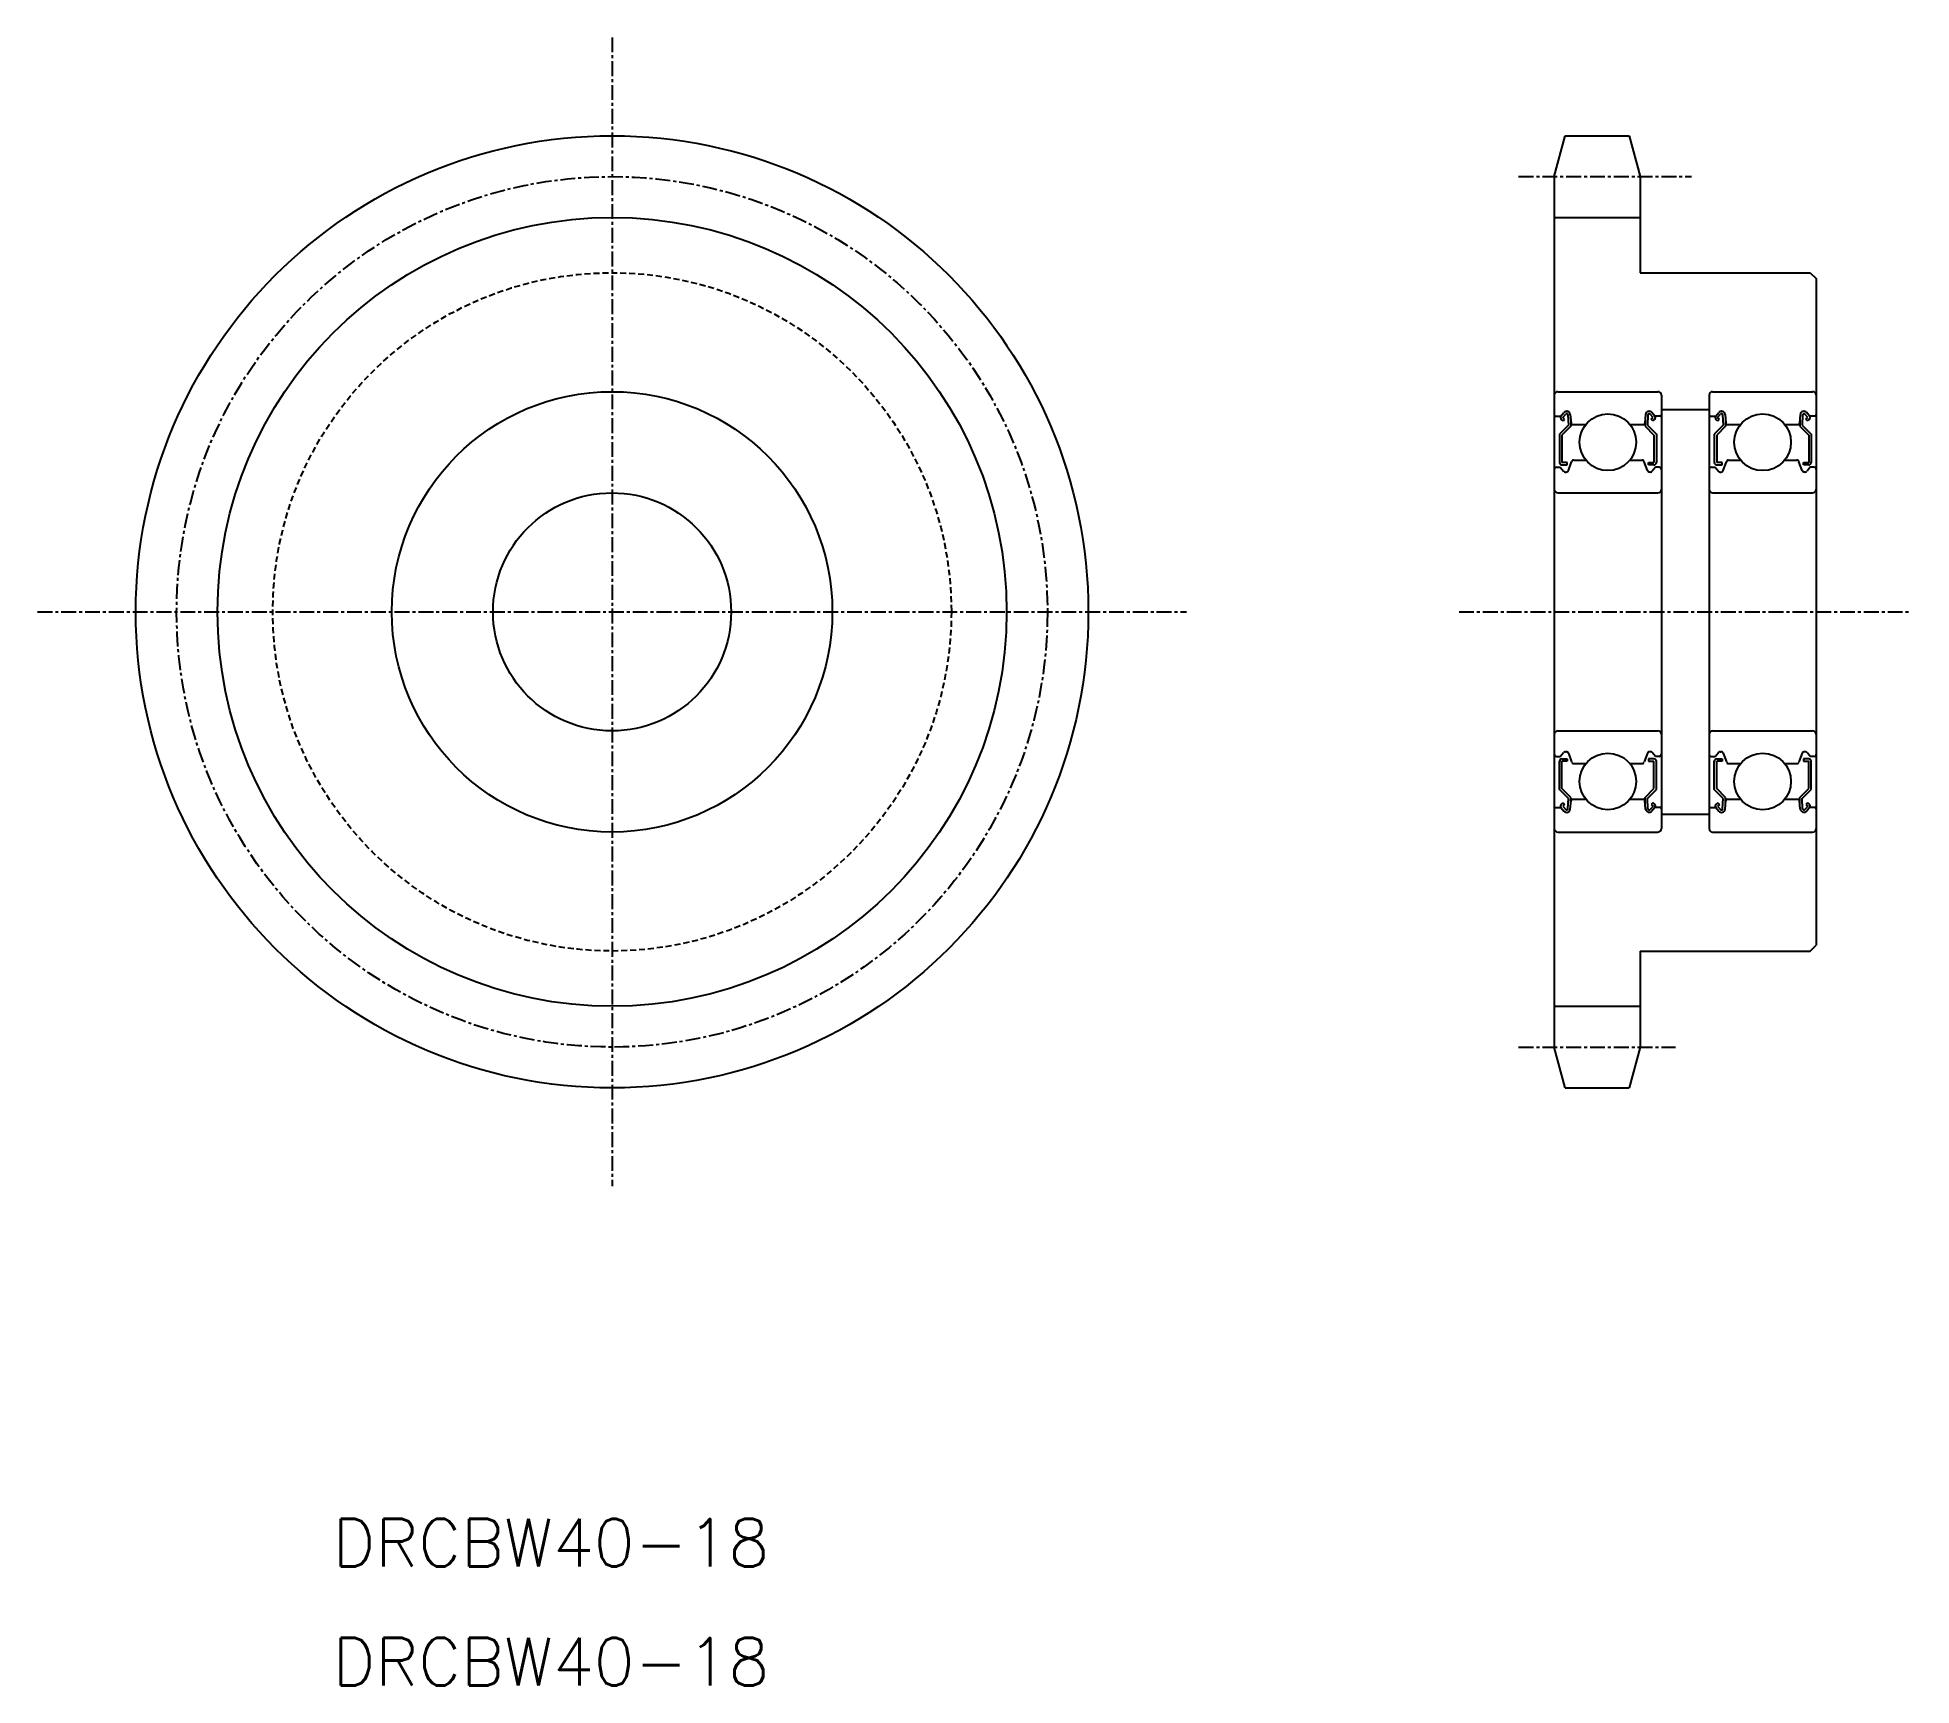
# Model space of a CAD drawing. Extents: x 0 to 157, y 0 to 138.
import ezdxf

# ---------------------------------------------------------------- set-up
doc = ezdxf.new("R2010")
doc.units = 0
doc.linetypes.add('CENTER', pattern=[2, 1.25, -0.25, 0.25, -0.25])
doc.linetypes.add('DASHED', pattern=[0.75, 0.5, -0.25])
doc.layers.get('0').update_dxf_attribs({"linetype": 'CONTINUOUS'})
doc.layers.add('CENTER', color=1, linetype='CENTER')
doc.styles.get("Standard").update_dxf_attribs({"font": 'txt', "bigfont": 'BIGFONT'})

msp = doc.modelspace()

# ---------------------------------------------------------------- linework, layer by layer
at = {"color": 7, "linetype": 'CONTINUOUS'}
for p, q in [((127.4, 126.79), (128.32, 130.22)), ((128.32, 130.22), (133.68, 130.22)), ((133.68, 130.22), (134.6, 126.79)), ((127.4, 126.79), (127.4, 53.65)), ((134.6, 126.79), (134.6, 118.72)), ((127.4, 123.36), (134.6, 123.36)), ((134.6, 118.72), (148.9, 118.72)), ((148.9, 118.72), (149.4, 118.22)), ((149.4, 118.22), (149.4, 62.22)), ((48.26, 111.02), (48.26, 111.02)), ((127.7, 108.72), (136.1, 108.72)), ((140.7, 108.72), (149.1, 108.72)), ((127.4, 108.42), (127.4, 72.02)), ((136.4, 108.42), (136.4, 72.02)), ((136.4, 107.22), (140.4, 107.22)), ((140.4, 108.42), (140.4, 72.02)), ((149.4, 108.42), (149.4, 72.02)), ((127.5, 106.67), (127.96, 106.67)), ((128.59, 105.91), (127.84, 105.16)), ((127.96, 106.67), (128.21, 106.97)), ((128.14, 106.26), (127.99, 106.39)), ((128.79, 105.82), (128.04, 105.07)), ((128.12, 106.55), (128.37, 106.84)), ((128.27, 106.42), (128.12, 106.55)), ((128.14, 106.26), (128.27, 106.42)), ((128.54, 106.78), (128.59, 105.91)), ((128.74, 106.8), (128.81, 106.07)), ((128.79, 106.29), (128.79, 105.82)), ((128.91, 105.97), (130.05, 105.97)), ((133.75, 105.97), (134.9, 105.97)), ((135.06, 106.8), (135, 106.07)), ((135.02, 106.29), (135.02, 105.82)), ((135.02, 105.82), (135.77, 105.07)), ((135.26, 106.78), (135.22, 105.91)), ((135.22, 105.91), (135.97, 105.16)), ((135.69, 106.55), (135.45, 106.84)), ((135.54, 106.42), (135.69, 106.55)), ((135.67, 106.26), (135.54, 106.42)), ((135.84, 106.67), (135.6, 106.97)), ((135.67, 106.26), (135.82, 106.39)), ((136.3, 106.67), (135.84, 106.67)), ((140.5, 106.67), (140.96, 106.67)), ((141.59, 105.91), (140.84, 105.16)), ((140.96, 106.67), (141.21, 106.97)), ((141.14, 106.26), (140.99, 106.39)), ((141.79, 105.82), (141.04, 105.07)), ((141.12, 106.55), (141.37, 106.84)), ((141.27, 106.42), (141.12, 106.55)), ((141.14, 106.26), (141.27, 106.42)), ((141.54, 106.78), (141.59, 105.91)), ((141.74, 106.8), (141.81, 106.07)), ((141.79, 106.29), (141.79, 105.82)), ((141.91, 105.97), (143.05, 105.97)), ((146.75, 105.97), (147.9, 105.97)), ((148.06, 106.8), (148, 106.07)), ((148.02, 106.29), (148.02, 105.82)), ((148.02, 105.82), (148.77, 105.07)), ((148.26, 106.78), (148.22, 105.91)), ((148.22, 105.91), (148.97, 105.16)), ((148.69, 106.55), (148.45, 106.84)), ((148.54, 106.42), (148.69, 106.55)), ((148.67, 106.26), (148.54, 106.42)), ((148.84, 106.67), (148.6, 106.97)), ((148.67, 106.26), (148.82, 106.39)), ((149.3, 106.67), (148.84, 106.67)), ((127.84, 105.16), (127.84, 102.77)), ((128.04, 105.07), (128.04, 102.77)), ((135.77, 105.07), (135.77, 102.77)), ((135.97, 105.16), (135.97, 102.77)), ((140.84, 105.16), (140.84, 102.77)), ((141.04, 105.07), (141.04, 102.77)), ((148.77, 105.07), (148.77, 102.77)), ((148.97, 105.16), (148.97, 102.77)), ((127.6, 102.37), (127.9, 102.37)), ((127.9, 102.37), (128.18, 102.05)), ((128.49, 102.77), (128.04, 102.77)), ((128.04, 102.57), (128.49, 102.57)), ((128.49, 102.57), (128.49, 102.77)), ((128.58, 102.11), (128.85, 102.84)), ((129.04, 102.97), (130.05, 102.97)), ((133.75, 102.97), (134.77, 102.97)), ((135.22, 102.11), (134.95, 102.84)), ((135.32, 102.77), (135.77, 102.77)), ((135.32, 102.57), (135.32, 102.77)), ((135.77, 102.57), (135.32, 102.57)), ((135.9, 102.37), (135.63, 102.05)), ((136.2, 102.37), (135.9, 102.37)), ((140.6, 102.37), (140.9, 102.37)), ((140.9, 102.37), (141.18, 102.05)), ((141.49, 102.77), (141.04, 102.77)), ((141.04, 102.57), (141.49, 102.57)), ((141.49, 102.57), (141.49, 102.77)), ((141.58, 102.11), (141.85, 102.84)), ((142.04, 102.97), (143.05, 102.97)), ((146.75, 102.97), (147.77, 102.97)), ((148.22, 102.11), (147.95, 102.84)), ((148.32, 102.77), (148.77, 102.77)), ((148.32, 102.57), (148.32, 102.77)), ((148.77, 102.57), (148.32, 102.57)), ((148.9, 102.37), (148.63, 102.05)), ((149.2, 102.37), (148.9, 102.37)), ((128.33, 101.97), (128.4, 101.97)), ((135.47, 101.97), (135.41, 101.97)), ((141.33, 101.97), (141.4, 101.97)), ((148.47, 101.97), (148.41, 101.97)), ((127.7, 100.22), (136.1, 100.22)), ((140.7, 100.22), (149.1, 100.22)), ((127.7, 80.22), (136.1, 80.22)), ((140.7, 80.22), (149.1, 80.22)), ((127.6, 78.07), (127.9, 78.07)), ((127.84, 75.29), (127.84, 77.67)), ((127.9, 78.07), (128.18, 78.4)), ((128.04, 77.87), (128.49, 77.87)), ((128.04, 75.37), (128.04, 77.67)), ((128.49, 77.67), (128.04, 77.67)), ((128.33, 78.47), (128.4, 78.47)), ((128.49, 77.87), (128.49, 77.67)), ((128.58, 78.34), (128.85, 77.61)), ((129.04, 77.47), (130.05, 77.47)), ((129.29, 77.47), (129.29, 77.47)), ((129.55, 77.47), (129.55, 77.47)), ((133.75, 77.47), (134.77, 77.47)), ((135.22, 78.34), (134.95, 77.61)), ((135.77, 77.87), (135.32, 77.87)), ((135.32, 77.87), (135.32, 77.67)), ((135.32, 77.67), (135.77, 77.67)), ((135.47, 78.47), (135.41, 78.47)), ((135.9, 78.07), (135.63, 78.4)), ((135.77, 75.37), (135.77, 77.67)), ((136.2, 78.07), (135.9, 78.07)), ((135.97, 75.29), (135.97, 77.67)), ((140.6, 78.07), (140.9, 78.07)), ((140.84, 75.29), (140.84, 77.67)), ((140.9, 78.07), (141.18, 78.4)), ((141.04, 77.87), (141.49, 77.87)), ((141.04, 75.37), (141.04, 77.67)), ((141.49, 77.67), (141.04, 77.67)), ((141.33, 78.47), (141.4, 78.47)), ((141.49, 77.87), (141.49, 77.67)), ((141.58, 78.34), (141.85, 77.61)), ((142.04, 77.47), (143.05, 77.47)), ((142.29, 77.47), (142.29, 77.47)), ((142.55, 77.47), (142.55, 77.47)), ((146.75, 77.47), (147.77, 77.47)), ((148.22, 78.34), (147.95, 77.61)), ((148.77, 77.87), (148.32, 77.87)), ((148.32, 77.87), (148.32, 77.67)), ((148.32, 77.67), (148.77, 77.67)), ((148.47, 78.47), (148.41, 78.47)), ((148.9, 78.07), (148.63, 78.4)), ((148.77, 75.37), (148.77, 77.67)), ((149.2, 78.07), (148.9, 78.07)), ((148.97, 75.29), (148.97, 77.67)), ((128.59, 74.54), (127.84, 75.29)), ((128.14, 74.18), (127.99, 74.06)), ((128.79, 74.62), (128.04, 75.37)), ((128.27, 74.03), (128.12, 73.9)), ((128.14, 74.18), (128.27, 74.03)), ((128.54, 73.66), (128.59, 74.54)), ((128.74, 73.64), (128.81, 74.38)), ((128.79, 74.15), (128.79, 74.62)), ((128.91, 74.47), (130.05, 74.47)), ((133.75, 74.47), (134.9, 74.47)), ((135.06, 73.65), (135, 74.38)), ((135.02, 74.62), (135.77, 75.37)), ((135.02, 74.15), (135.02, 74.62)), ((135.22, 74.54), (135.97, 75.29)), ((135.26, 73.67), (135.22, 74.54)), ((135.67, 74.18), (135.54, 74.03)), ((135.54, 74.03), (135.69, 73.9)), ((135.67, 74.18), (135.82, 74.06)), ((141.59, 74.54), (140.84, 75.29)), ((141.14, 74.18), (140.99, 74.06)), ((141.79, 74.62), (141.04, 75.37)), ((141.27, 74.03), (141.12, 73.9)), ((141.14, 74.18), (141.27, 74.03)), ((141.54, 73.66), (141.59, 74.54)), ((141.74, 73.64), (141.81, 74.38)), ((141.79, 74.15), (141.79, 74.62)), ((141.91, 74.47), (143.05, 74.47)), ((146.75, 74.47), (147.9, 74.47)), ((148.06, 73.65), (148, 74.38)), ((148.02, 74.62), (148.77, 75.37)), ((148.02, 74.15), (148.02, 74.62)), ((148.22, 74.54), (148.97, 75.29)), ((148.26, 73.67), (148.22, 74.54)), ((148.67, 74.18), (148.54, 74.03)), ((148.54, 74.03), (148.69, 73.9)), ((148.67, 74.18), (148.82, 74.06)), ((127.5, 73.77), (127.96, 73.77)), ((127.96, 73.77), (128.21, 73.48)), ((128.12, 73.9), (128.37, 73.6)), ((135.69, 73.9), (135.45, 73.61)), ((135.84, 73.77), (135.6, 73.48)), ((136.3, 73.77), (135.84, 73.77)), ((136.4, 73.22), (140.4, 73.22)), ((140.5, 73.77), (140.96, 73.77)), ((140.96, 73.77), (141.21, 73.48)), ((141.12, 73.9), (141.37, 73.6)), ((148.69, 73.9), (148.45, 73.61)), ((148.84, 73.77), (148.6, 73.48)), ((149.3, 73.77), (148.84, 73.77)), ((127.7, 71.72), (136.1, 71.72)), ((140.7, 71.72), (149.1, 71.72)), ((134.6, 61.72), (148.9, 61.72)), ((134.6, 61.72), (134.6, 53.65)), ((148.9, 61.72), (149.4, 62.22)), ((127.4, 57.08), (134.6, 57.08)), ((128.32, 50.22), (127.4, 53.65)), ((134.6, 53.65), (133.68, 50.22)), ((128.32, 50.22), (133.68, 50.22))]:
    msp.add_line(p, q, dxfattribs=at)
for centre, radius in [((48.26, 90.22), 40), ((48.26, 90.22), 18.5), ((131.9, 104.47), 2.38), ((144.9, 104.47), 2.38), ((48.26, 90.22), 10), ((131.9, 75.97), 2.38), ((144.9, 75.97), 2.38)]:
    msp.add_circle(centre, radius, dxfattribs=at)
at = {"color": 3, "linetype": 'CONTINUOUS'}
msp.add_circle((48.26, 90.22), 33.14, dxfattribs=at)
at = {"color": 3, "linetype": 'DASHED'}
msp.add_circle((48.26, 90.22), 28.5, dxfattribs=at)
at = {"color": 7, "linetype": 'CONTINUOUS'}
for centre, radius, start, end in [((127.7, 108.42), 0.3, 90, 180), ((136.1, 108.42), 0.3, 0, 90), ((140.7, 108.42), 0.3, 90, 180), ((149.1, 108.42), 0.3, 0, 90), ((128.44, 106.78), 0.3, 4.9967, 140.001), ((135.37, 106.77), 0.303, 40.0459, 175.0792), ((141.44, 106.78), 0.3, 4.9967, 140.001), ((148.37, 106.77), 0.303, 40.0459, 175.0792), ((127.5, 106.77), 0.1, 180, 270), ((128.12, 106.55), 0.2, 140.001, 230.0801), ((128.44, 106.78), 0.1, 2.8199, 140.0012), ((128.91, 106.07), 0.1, 184.9967, 269.9995), ((134.9, 106.07), 0.1, 269.9995, 354.8557), ((135.37, 106.77), 0.103, 39.874, 175.0048), ((135.69, 106.55), 0.2, 309.9138, 40.1318), ((136.3, 106.77), 0.1, 269.9995, 359.9913), ((140.5, 106.77), 0.1, 180, 270), ((141.12, 106.55), 0.2, 140.001, 230.0801), ((141.44, 106.78), 0.1, 2.8199, 140.0012), ((141.91, 106.07), 0.1, 184.9967, 269.9995), ((147.9, 106.07), 0.1, 269.9995, 354.8557), ((148.37, 106.77), 0.103, 39.874, 175.0048), ((148.69, 106.55), 0.2, 309.9138, 40.1318), ((149.3, 106.77), 0.1, 269.9995, 359.9913), ((127.6, 102.17), 0.2, 90, 180), ((128.04, 102.77), 0.2, 180, 270), ((129.04, 102.77), 0.2, 90, 159.9919), ((134.77, 102.77), 0.2, 19.8845, 90.0002), ((135.77, 102.77), 0.2, 269.9998, 359.9956), ((136.2, 102.17), 0.2, 359.9956, 90.0002), ((140.6, 102.17), 0.2, 90, 180), ((141.04, 102.77), 0.2, 180, 270), ((142.04, 102.77), 0.2, 90, 159.9919), ((147.77, 102.77), 0.2, 19.8845, 90.0002), ((148.77, 102.77), 0.2, 269.9998, 359.9956), ((149.2, 102.17), 0.2, 359.9956, 90.0002), ((128.33, 102.17), 0.2, 219.9921, 270), ((128.4, 102.17), 0.2, 270, 339.9919), ((135.41, 102.17), 0.2, 199.8883, 269.9998), ((135.47, 102.17), 0.2, 269.9998, 319.8616), ((141.33, 102.17), 0.2, 219.9921, 270), ((141.4, 102.17), 0.2, 270, 339.9919), ((148.41, 102.17), 0.2, 199.8883, 269.9998), ((148.47, 102.17), 0.2, 269.9998, 319.8616), ((127.7, 100.52), 0.3, 180, 270), ((136.1, 100.52), 0.3, 270, 0), ((140.7, 100.52), 0.3, 180, 270), ((149.1, 100.52), 0.3, 270, 0), ((127.7, 79.92), 0.3, 90, 180), ((136.1, 79.92), 0.3, 0, 90), ((140.7, 79.92), 0.3, 90, 180), ((149.1, 79.92), 0.3, 0, 90), ((127.6, 78.27), 0.2, 180, 270), ((128.04, 77.67), 0.2, 90, 180), ((128.33, 78.27), 0.2, 90, 140.0079), ((128.4, 78.27), 0.2, 20.0081, 90), ((129.04, 77.67), 0.2, 200.0081, 270), ((134.77, 77.67), 0.2, 269.9998, 340.1155), ((135.41, 78.27), 0.2, 90.0002, 160.1117), ((135.47, 78.27), 0.2, 40.1384, 90.0002), ((135.77, 77.67), 0.2, 0.0044, 90.0002), ((136.2, 78.27), 0.2, 269.9998, 0.0044), ((140.6, 78.27), 0.2, 180, 270), ((141.04, 77.67), 0.2, 90, 180), ((141.33, 78.27), 0.2, 90, 140.0079), ((141.4, 78.27), 0.2, 20.0081, 90), ((142.04, 77.67), 0.2, 200.0081, 270), ((147.77, 77.67), 0.2, 269.9998, 340.1155), ((148.41, 78.27), 0.2, 90.0002, 160.1117), ((148.47, 78.27), 0.2, 40.1384, 90.0002), ((148.77, 77.67), 0.2, 0.0044, 90.0002), ((149.2, 78.27), 0.2, 269.9998, 0.0044), ((128.12, 73.9), 0.2, 129.9199, 219.999), ((128.91, 74.37), 0.1, 90.0005, 175.0033), ((134.9, 74.37), 0.1, 5.1443, 90.0005), ((135.69, 73.9), 0.2, 319.8682, 50.0862), ((141.12, 73.9), 0.2, 129.9199, 219.999), ((141.91, 74.37), 0.1, 90.0005, 175.0033), ((147.9, 74.37), 0.1, 5.1443, 90.0005), ((148.69, 73.9), 0.2, 319.8682, 50.0862), ((127.5, 73.67), 0.1, 90, 180), ((128.44, 73.67), 0.3, 219.999, 355.0033), ((128.44, 73.67), 0.1, 219.9988, 357.1801), ((135.37, 73.68), 0.303, 184.9208, 319.9541), ((135.37, 73.68), 0.103, 184.9952, 320.126), ((136.3, 73.67), 0.1, 0.0087, 90.0005), ((140.5, 73.67), 0.1, 90, 180), ((141.44, 73.67), 0.3, 219.999, 355.0033), ((141.44, 73.67), 0.1, 219.9988, 357.1801), ((148.37, 73.68), 0.303, 184.9208, 319.9541), ((148.37, 73.68), 0.103, 184.9952, 320.126), ((149.3, 73.67), 0.1, 0.0087, 90.0005), ((127.7, 72.02), 0.3, 180, 270), ((136.1, 72.02), 0.3, 270, 0), ((140.7, 72.02), 0.3, 180, 270), ((149.1, 72.02), 0.3, 270, 0)]:
    msp.add_arc(centre, radius, start, end, dxfattribs=at)
at = {"layer": 'CENTER', "color": 1, "linetype": 'CENTER'}
for p, q in [((48.26, 138.49), (48.26, 41.96)), ((124.4, 126.79), (138.92, 126.79)), ((0, 90.22), (96.52, 90.22)), ((119.4, 90.22), (157.4, 90.22)), ((124.4, 53.65), (137.59, 53.65))]:
    msp.add_line(p, q, dxfattribs=at)
msp.add_circle((48.26, 90.22), 36.57, dxfattribs=at)

# ---------------------------------------------------------------- texts
at = {"color": 7, "linetype": 'CONTINUOUS'}
for p in [(24.78, 10), (24.78, 0)]:
    msp.add_text('DRCBW40-18', height=4, dxfattribs=at).set_placement(p)

doc.saveas('drawing.dxf')
